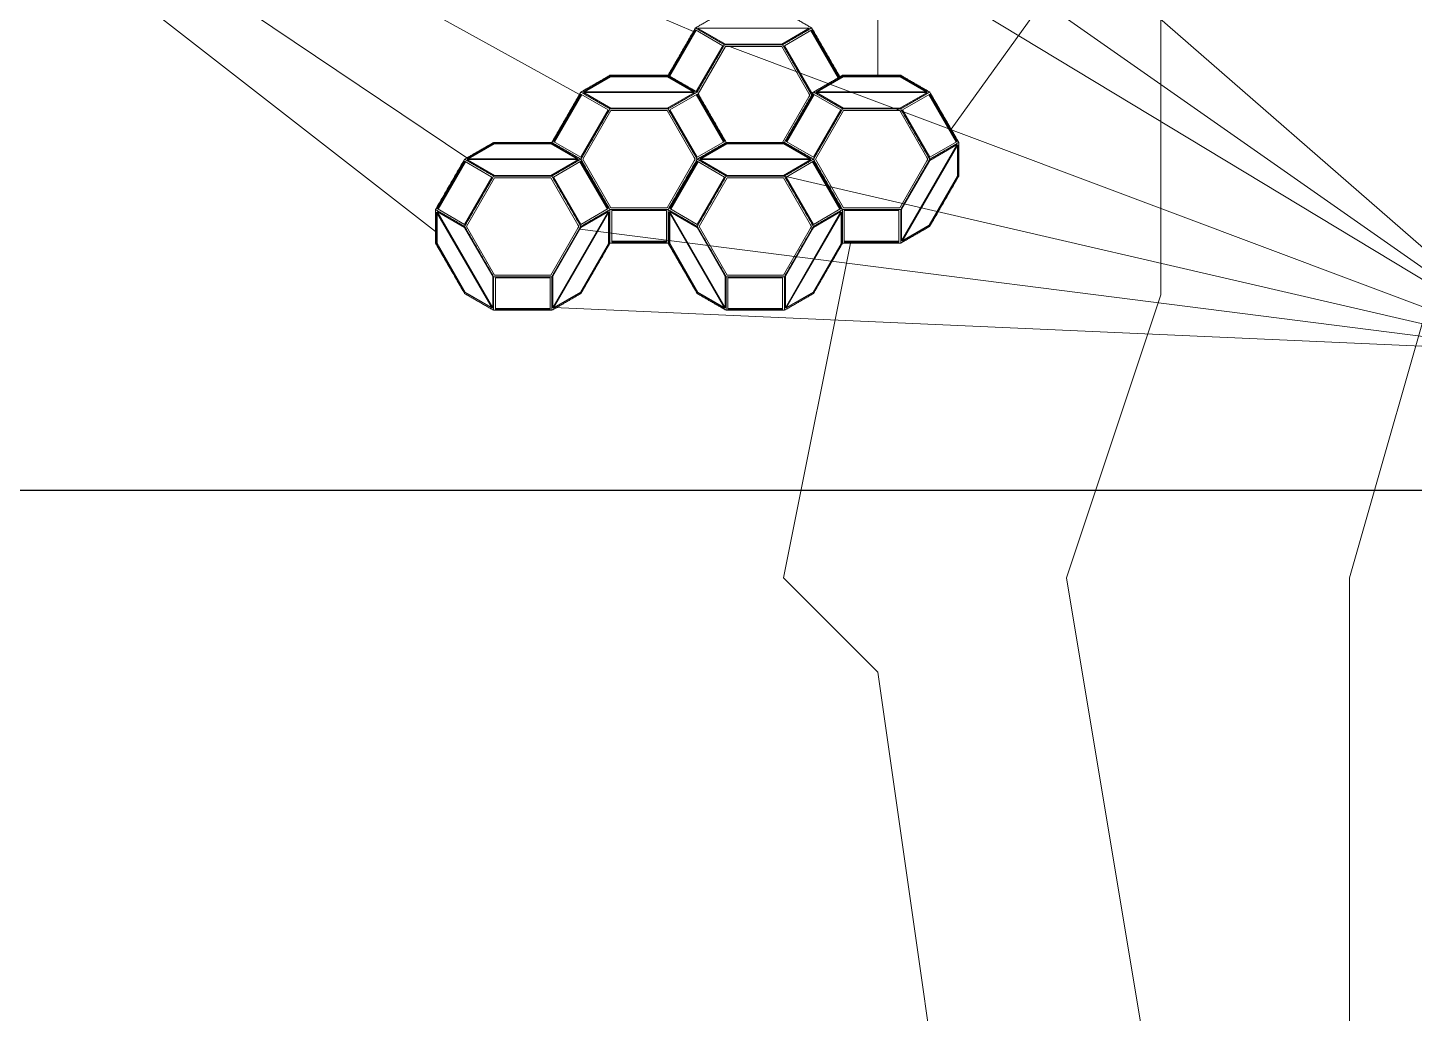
# Model space of a CAD drawing. Header units: millimetres. Extents: x 551 to 27551, y 6116 to 15116.
# Drawn here: x 6574.5 to 6924.9, y 13483.7 to 13732.7 of the extents above; entities that cross this region are included whole.
import ezdxf

# ---------------------------------------------------------------- set-up
doc = ezdxf.new("R2010")
doc.units = ezdxf.units.MM
for name, color, linetype, lineweight in [('1ST', 51, 'Continuous', 18), ('3RD', 140, 'Continuous', 13), ('4TH DETAILS', 125, 'Continuous', 9)]:
    doc.layers.add(name, color=color, linetype=linetype, lineweight=lineweight)
doc.layers.add('LAYOUT', color=83, linetype='Continuous', plot=False)

msp = doc.modelspace()

# ---------------------------------------------------------------- linework, layer by layer
at = {"layer": '1ST', "color": 244, "lineweight": 30, "true_color": 0x991b1e}
msp.add_circle((6531.7, 13769.252), 529.701, dxfattribs=at)
at = {"layer": '3RD'}
for p, q in [((6807.883, 13707.048), (6913.669, 13854.407)), ((6957.181, 13650.894), (6735.88, 13843.892)), ((6567.525, 13779.108), (6685.437, 13699.806)), ((6772.622, 13780.252), (6957.181, 13650.894)), ((6657.781, 13768.018), (6742.715, 13731.775)), ((6574.213, 13761.621), (6677.529, 13681.222)), ((6635.813, 13759.039), (6713.892, 13715.798)), ((6736.537, 13720.569), (6743.228, 13732.159)), ((6743.443, 13732.035), (6736.752, 13720.445)), ((6743.228, 13732.159), (6750.14, 13728.168)), ((6743.961, 13732.522), (6743.869, 13732.575)), ((6771.981, 13732.575), (6743.869, 13732.575)), ((6750.821, 13728.561), (6743.961, 13732.522)), ((6771.981, 13732.575), (6765.029, 13728.561)), ((6765.704, 13728.164), (6772.615, 13732.155)), ((6779.31, 13720.063), (6772.4, 13732.031)), ((6772.615, 13732.155), (6772.622, 13732.143)), ((6772.622, 13732.143), (6779.525, 13720.187)), ((6750.14, 13728.168), (6743.449, 13716.578)), ((6743.909, 13716.025), (6750.821, 13727.997)), ((6764.54, 13728.561), (6750.821, 13728.561)), ((6750.821, 13727.997), (6751.31, 13727.997)), ((6751.31, 13727.997), (6765.029, 13727.997)), ((6751.799, 13727.997), (6957.181, 13650.894)), ((6765.029, 13728.561), (6764.54, 13728.561)), ((6765.029, 13727.997), (6771.889, 13716.116)), ((6772.615, 13716.193), (6765.704, 13728.164)), ((6714.923, 13716.548), (6721.864, 13720.555)), ((6721.864, 13720.343), (6715.29, 13716.548)), ((6721.864, 13720.343), (6721.864, 13720.555)), ((6721.864, 13720.555), (6722.352, 13720.555)), ((6736.072, 13720.343), (6721.864, 13720.343)), ((6722.352, 13720.555), (6736.072, 13720.555)), ((6736.072, 13720.343), (6736.072, 13720.555)), ((6736.072, 13720.555), (6742.932, 13716.595)), ((6742.646, 13716.548), (6736.072, 13720.343)), ((6773.71, 13716.548), (6780.651, 13720.555)), ((6780.651, 13720.343), (6774.078, 13716.548)), ((6780.651, 13720.343), (6780.651, 13720.555)), ((6780.651, 13720.555), (6781.14, 13720.555)), ((6794.86, 13720.343), (6780.651, 13720.343)), ((6781.14, 13720.555), (6794.86, 13720.555)), ((6794.86, 13720.343), (6794.86, 13720.555)), ((6794.86, 13720.555), (6801.719, 13716.595)), ((6801.433, 13716.548), (6794.86, 13720.343)), ((6707.359, 13703.978), (6714.271, 13715.949)), ((6714.486, 13715.825), (6707.574, 13703.853)), ((6714.271, 13715.949), (6721.183, 13711.959)), ((6715.004, 13716.312), (6714.912, 13716.366)), ((6743.024, 13716.366), (6714.912, 13716.366)), ((6714.923, 13716.548), (6743.013, 13716.548)), ((6721.864, 13712.352), (6715.004, 13716.312)), ((6743.024, 13716.366), (6736.072, 13712.352)), ((6736.746, 13711.955), (6743.658, 13715.946)), ((6742.932, 13716.595), (6743.013, 13716.548)), ((6750.355, 13703.85), (6743.443, 13715.821)), ((6743.658, 13715.946), (6743.665, 13715.934)), ((6743.665, 13715.934), (6750.57, 13703.974)), ((6771.889, 13715.269), (6765.224, 13703.724)), ((6766.147, 13703.978), (6773.059, 13715.949)), ((6773.274, 13715.825), (6766.362, 13703.853)), ((6771.889, 13716.116), (6772.133, 13715.692)), ((6772.133, 13715.692), (6771.889, 13715.269)), ((6772.622, 13716.197), (6772.615, 13716.193)), ((6773.054, 13716.446), (6772.622, 13716.197)), ((6773.059, 13715.949), (6779.97, 13711.959)), ((6773.792, 13716.312), (6773.699, 13716.366)), ((6801.812, 13716.366), (6773.699, 13716.366)), ((6773.71, 13716.548), (6801.801, 13716.548)), ((6780.651, 13712.352), (6773.792, 13716.312)), ((6801.812, 13716.366), (6794.86, 13712.352)), ((6795.534, 13711.955), (6802.446, 13715.946)), ((6801.719, 13716.595), (6801.801, 13716.548)), ((6809.143, 13703.85), (6802.231, 13715.821)), ((6802.446, 13715.946), (6802.453, 13715.934)), ((6802.453, 13715.934), (6809.358, 13703.974)), ((6721.183, 13711.959), (6714.271, 13699.987)), ((6714.76, 13699.483), (6721.864, 13711.788)), ((6735.583, 13712.352), (6721.864, 13712.352)), ((6721.864, 13711.788), (6722.353, 13711.788)), ((6722.353, 13711.788), (6736.072, 13711.788)), ((6736.072, 13712.352), (6735.583, 13712.352)), ((6736.072, 13711.788), (6742.932, 13699.906)), ((6743.658, 13699.983), (6736.746, 13711.955)), ((6779.97, 13711.959), (6773.059, 13699.987)), ((6773.547, 13699.483), (6780.652, 13711.788)), ((6794.371, 13712.352), (6780.651, 13712.352)), ((6780.652, 13711.788), (6781.14, 13711.788)), ((6781.14, 13711.788), (6794.86, 13711.788)), ((6794.86, 13712.352), (6794.371, 13712.352)), ((6794.86, 13711.788), (6801.719, 13699.906)), ((6802.446, 13699.983), (6795.534, 13711.955)), ((6685.529, 13699.577), (6692.47, 13703.585)), ((6692.47, 13703.372), (6685.896, 13699.577)), ((6692.47, 13703.372), (6692.47, 13703.585)), ((6692.47, 13703.585), (6692.959, 13703.585)), ((6706.678, 13703.372), (6692.47, 13703.372)), ((6692.959, 13703.585), (6706.678, 13703.585)), ((6706.678, 13703.372), (6706.678, 13703.585)), ((6706.678, 13703.585), (6713.538, 13699.624)), ((6713.252, 13699.577), (6706.678, 13703.372)), ((6714.271, 13699.987), (6707.359, 13703.978)), ((6750.57, 13703.974), (6743.665, 13699.987)), ((6744.316, 13699.577), (6751.258, 13703.585)), ((6751.258, 13703.372), (6744.684, 13699.577)), ((6751.258, 13703.372), (6751.258, 13703.585)), ((6751.258, 13703.585), (6751.746, 13703.585)), ((6765.466, 13703.372), (6751.258, 13703.372)), ((6751.746, 13703.585), (6765.466, 13703.585)), ((6765.466, 13703.372), (6765.466, 13703.585)), ((6765.466, 13703.585), (6772.326, 13699.624)), ((6772.04, 13699.577), (6765.466, 13703.372)), ((6773.059, 13699.987), (6766.147, 13703.978)), ((6795.348, 13678.867), (6809.406, 13703.215)), ((6809.358, 13703.974), (6802.453, 13699.987)), ((6802.453, 13699.201), (6809.406, 13703.215)), ((6742.932, 13699.906), (6743.176, 13699.483)), ((6743.665, 13699.987), (6743.658, 13699.983)), ((6809.557, 13703.114), (6795.511, 13678.787)), ((6801.719, 13699.906), (6801.964, 13699.483)), ((6802.453, 13699.987), (6802.446, 13699.983)), ((6809.446, 13695.163), (6809.446, 13702.923)), ((6809.557, 13703.114), (6809.557, 13703.02)), ((6809.557, 13703.02), (6809.557, 13695.099)), ((6677.965, 13687.007), (6684.877, 13698.979)), ((6685.092, 13698.855), (6678.18, 13686.883)), ((6684.877, 13698.979), (6691.789, 13694.988)), ((6685.61, 13699.342), (6685.518, 13699.395)), ((6713.63, 13699.395), (6685.518, 13699.395)), ((6685.529, 13699.577), (6713.619, 13699.577)), ((6692.47, 13695.381), (6685.61, 13699.342)), ((6713.63, 13699.395), (6706.678, 13695.381)), ((6707.352, 13694.984), (6714.264, 13698.975)), ((6713.538, 13699.624), (6713.619, 13699.577)), ((6720.961, 13686.879), (6714.049, 13698.851)), ((6714.264, 13698.975), (6714.271, 13698.963)), ((6714.271, 13698.963), (6721.176, 13687.003)), ((6721.864, 13687.178), (6714.76, 13699.483)), ((6742.932, 13699.06), (6736.072, 13687.178)), ((6736.753, 13687.007), (6743.665, 13698.979)), ((6743.88, 13698.855), (6736.968, 13686.883)), ((6743.176, 13699.483), (6742.932, 13699.06)), ((6743.665, 13698.979), (6750.577, 13694.988)), ((6744.398, 13699.342), (6744.305, 13699.395)), ((6772.418, 13699.395), (6744.305, 13699.395)), ((6744.316, 13699.577), (6772.407, 13699.577)), ((6751.258, 13695.381), (6744.398, 13699.342)), ((6772.418, 13699.395), (6765.466, 13695.381)), ((6766.14, 13694.984), (6773.052, 13698.975)), ((6772.326, 13699.624), (6772.407, 13699.577)), ((6779.749, 13686.879), (6772.837, 13698.851)), ((6773.052, 13698.975), (6773.059, 13698.963)), ((6773.059, 13698.963), (6779.964, 13687.003)), ((6780.652, 13687.178), (6773.547, 13699.483)), ((6801.719, 13699.06), (6794.86, 13687.178)), ((6795.348, 13686.896), (6802.208, 13698.778)), ((6801.964, 13699.483), (6801.719, 13699.06)), ((6802.208, 13698.778), (6802.453, 13699.201)), ((6691.789, 13694.988), (6684.877, 13683.017)), ((6685.366, 13682.512), (6692.47, 13694.817)), ((6706.189, 13695.381), (6692.47, 13695.381)), ((6692.47, 13694.817), (6692.959, 13694.817)), ((6692.959, 13694.817), (6706.678, 13694.817)), ((6706.678, 13695.381), (6706.189, 13695.381)), ((6706.678, 13694.817), (6713.538, 13682.936)), ((6714.264, 13683.013), (6707.352, 13694.984)), ((6750.577, 13694.988), (6743.665, 13683.017)), ((6744.154, 13682.512), (6751.258, 13694.817)), ((6764.977, 13695.381), (6751.258, 13695.381)), ((6751.258, 13694.817), (6751.746, 13694.817)), ((6751.746, 13694.817), (6765.466, 13694.817)), ((6765.466, 13695.381), (6764.977, 13695.381)), ((6765.466, 13694.817), (6772.325, 13682.936)), ((6765.71, 13695.24), (6957.181, 13650.894)), ((6773.052, 13683.013), (6766.14, 13694.984)), ((6802.342, 13682.858), (6809.446, 13695.163)), ((6809.557, 13695.099), (6802.697, 13683.218)), ((6809.446, 13695.163), (6809.557, 13695.099)), ((6677.773, 13678.129), (6677.773, 13686.144)), ((6691.818, 13661.817), (6677.773, 13686.144)), ((6677.917, 13686.249), (6678.017, 13686.191)), ((6677.917, 13686.249), (6691.981, 13661.889)), ((6677.957, 13678.235), (6677.957, 13685.825)), ((6684.877, 13683.017), (6677.965, 13687.007)), ((6678.017, 13686.191), (6684.877, 13682.23)), ((6707.167, 13661.897), (6721.224, 13686.245)), ((6721.375, 13686.144), (6707.33, 13661.817)), ((6721.176, 13687.003), (6714.271, 13683.017)), ((6714.271, 13682.23), (6721.224, 13686.245)), ((6721.265, 13678.192), (6721.265, 13685.953)), ((6721.375, 13686.144), (6721.375, 13686.05)), ((6721.375, 13686.05), (6721.375, 13678.129)), ((6722.353, 13687.178), (6721.864, 13687.178)), ((6722.056, 13686.503), (6735.88, 13686.503)), ((6722.056, 13678.522), (6722.056, 13686.503)), ((6736.072, 13687.178), (6722.353, 13687.178)), ((6735.88, 13686.503), (6735.88, 13678.522)), ((6736.561, 13678.129), (6736.561, 13686.144)), ((6750.606, 13661.817), (6736.561, 13686.144)), ((6736.705, 13686.249), (6736.805, 13686.191)), ((6736.705, 13686.249), (6750.769, 13661.889)), ((6736.744, 13678.235), (6736.744, 13685.825)), ((6743.665, 13683.017), (6736.753, 13687.007)), ((6736.805, 13686.191), (6743.665, 13682.23)), ((6765.955, 13661.897), (6780.012, 13686.245)), ((6780.163, 13686.144), (6766.117, 13661.817)), ((6779.964, 13687.003), (6773.059, 13683.017)), ((6773.059, 13682.23), (6780.012, 13686.245)), ((6780.053, 13678.192), (6780.053, 13685.953)), ((6780.163, 13686.144), (6780.163, 13686.05)), ((6780.163, 13686.05), (6780.163, 13678.129)), ((6781.14, 13687.178), (6780.652, 13687.178)), ((6780.844, 13686.503), (6794.667, 13686.503)), ((6780.844, 13678.522), (6780.844, 13686.503)), ((6794.86, 13687.178), (6781.14, 13687.178)), ((6794.667, 13686.503), (6794.667, 13678.522)), ((6795.348, 13678.975), (6795.348, 13686.896)), ((6684.877, 13682.23), (6691.737, 13670.349)), ((6692.47, 13670.208), (6685.366, 13682.512)), ((6713.538, 13682.936), (6713.782, 13682.512)), ((6713.782, 13682.512), (6713.538, 13682.089)), ((6714.027, 13681.807), (6714.271, 13682.23)), ((6714.271, 13683.017), (6714.264, 13683.013)), ((6743.665, 13682.23), (6750.525, 13670.349)), ((6751.258, 13670.208), (6744.154, 13682.512)), ((6772.325, 13682.936), (6772.57, 13682.512)), ((6772.57, 13682.512), (6772.325, 13682.089)), ((6772.814, 13681.807), (6773.059, 13682.23)), ((6773.059, 13683.017), (6773.052, 13683.013)), ((6802.453, 13682.795), (6795.511, 13678.787)), ((6795.622, 13678.978), (6802.342, 13682.858)), ((6802.342, 13682.858), (6802.453, 13682.795)), ((6802.697, 13683.218), (6802.453, 13682.795)), ((6713.538, 13682.089), (6706.678, 13670.208)), ((6707.167, 13669.926), (6714.027, 13681.807)), ((6714.027, 13681.807), (6957.181, 13650.894)), ((6722.056, 13678.77), (6735.88, 13678.77)), ((6772.325, 13682.089), (6765.466, 13670.208)), ((6765.955, 13669.926), (6772.814, 13681.807)), ((6780.844, 13678.77), (6794.667, 13678.77)), ((6795.348, 13678.867), (6795.348, 13678.975)), ((6677.957, 13678.235), (6677.773, 13678.129)), ((6684.877, 13665.824), (6677.773, 13678.129)), ((6685.061, 13665.93), (6677.957, 13678.235)), ((6714.161, 13665.888), (6721.265, 13678.192)), ((6721.375, 13678.129), (6714.515, 13666.247)), ((6721.265, 13678.192), (6721.375, 13678.129)), ((6735.88, 13678.522), (6722.056, 13678.522)), ((6736.744, 13678.235), (6736.561, 13678.129)), ((6743.665, 13665.824), (6736.561, 13678.129)), ((6743.848, 13665.93), (6736.744, 13678.235)), ((6772.948, 13665.888), (6780.053, 13678.192)), ((6780.163, 13678.129), (6773.303, 13666.247)), ((6780.053, 13678.192), (6780.163, 13678.129)), ((6794.667, 13678.522), (6780.844, 13678.522)), ((6691.737, 13670.349), (6691.981, 13669.926)), ((6691.981, 13669.926), (6691.981, 13669.643)), ((6691.981, 13669.643), (6691.981, 13661.889)), ((6692.959, 13670.208), (6692.47, 13670.208)), ((6692.662, 13669.532), (6706.486, 13669.532)), ((6692.662, 13661.551), (6692.662, 13669.532)), ((6706.678, 13670.208), (6692.959, 13670.208)), ((6706.486, 13669.532), (6706.486, 13661.551)), ((6707.167, 13662.005), (6707.167, 13669.926)), ((6750.525, 13670.349), (6750.769, 13669.926)), ((6750.769, 13669.926), (6750.769, 13669.643)), ((6750.769, 13669.643), (6750.769, 13661.889)), ((6751.746, 13670.208), (6751.258, 13670.208)), ((6751.45, 13669.532), (6765.274, 13669.532)), ((6751.45, 13661.551), (6751.45, 13669.532)), ((6765.466, 13670.208), (6751.746, 13670.208)), ((6765.274, 13669.532), (6765.274, 13661.551)), ((6765.955, 13662.005), (6765.955, 13669.926)), ((6685.061, 13665.93), (6684.877, 13665.824)), ((6685.121, 13665.683), (6684.877, 13665.824)), ((6691.635, 13662.135), (6685.061, 13665.93)), ((6691.818, 13661.817), (6685.121, 13665.683)), ((6714.271, 13665.824), (6707.33, 13661.817)), ((6707.44, 13662.007), (6714.161, 13665.888)), ((6714.161, 13665.888), (6714.271, 13665.824)), ((6714.515, 13666.247), (6714.271, 13665.824)), ((6743.848, 13665.93), (6743.665, 13665.824)), ((6743.909, 13665.683), (6743.665, 13665.824)), ((6750.422, 13662.135), (6743.848, 13665.93)), ((6750.606, 13661.817), (6743.909, 13665.683)), ((6773.059, 13665.824), (6766.117, 13661.817)), ((6766.228, 13662.007), (6772.948, 13665.888)), ((6772.948, 13665.888), (6773.059, 13665.824)), ((6773.303, 13666.247), (6773.059, 13665.824)), ((6692.662, 13661.8), (6706.486, 13661.8)), ((6706.486, 13661.551), (6692.662, 13661.551)), ((6707.167, 13661.897), (6707.167, 13662.005)), ((6707.44, 13662.007), (6957.181, 13650.894)), ((6751.45, 13661.8), (6765.274, 13661.8)), ((6765.274, 13661.551), (6751.45, 13661.551)), ((6765.955, 13661.897), (6765.955, 13662.005))]:
    msp.add_line(p, q, dxfattribs=at)
msp.add_lwpolyline([(6735.88, 13784.495), (6957.181, 13650.894)], dxfattribs=at)
for points in [[(6743.228, 13732.663), (6750.577, 13736.906)], [(6765.274, 13736.906), (6772.622, 13732.663)], [(6736.318, 13720.695), (6743.228, 13732.663)], [(6750.577, 13728.42), (6743.228, 13732.663)], [(6765.274, 13728.42), (6772.622, 13732.663)], [(6779.75, 13720.317), (6772.622, 13732.663)], [(6743.665, 13716.449), (6750.577, 13728.42)], [(6750.577, 13728.42), (6765.274, 13728.42)], [(6772.622, 13715.692), (6765.274, 13728.42)], [(6714.271, 13716.454), (6721.619, 13720.696)], [(6736.316, 13720.696), (6721.619, 13720.696)], [(6736.316, 13720.696), (6743.665, 13716.454)], [(6773.059, 13716.454), (6780.407, 13720.696)], [(6795.104, 13720.696), (6780.407, 13720.696)], [(6795.104, 13720.696), (6802.453, 13716.454)], [(6706.922, 13703.726), (6714.271, 13716.454)], [(6721.619, 13712.211), (6714.271, 13716.454)], [(6736.316, 13712.211), (6743.665, 13716.454)], [(6751.013, 13703.726), (6743.911, 13716.028)], [(6765.712, 13703.724), (6772.622, 13715.692)], [(6772.622, 13715.697), (6773.059, 13716.454)], [(6780.407, 13712.211), (6773.059, 13716.454)], [(6795.104, 13712.211), (6802.453, 13716.454)], [(6809.801, 13703.726), (6802.453, 13716.454)], [(6714.271, 13699.483), (6721.619, 13712.211)], [(6721.619, 13712.211), (6736.316, 13712.211)], [(6743.665, 13699.483), (6736.316, 13712.211)], [(6773.059, 13699.483), (6780.407, 13712.211)], [(6780.407, 13712.211), (6795.104, 13712.211)], [(6802.453, 13699.483), (6795.104, 13712.211)], [(6684.877, 13699.483), (6692.225, 13703.726)], [(6706.922, 13703.726), (6692.225, 13703.726)], [(6714.271, 13699.483), (6706.922, 13703.726)], [(6706.922, 13703.726), (6714.271, 13699.483)], [(6743.665, 13699.483), (6751.013, 13703.726)], [(6743.665, 13699.483), (6751.013, 13703.726)], [(6765.712, 13703.724), (6751.013, 13703.726)], [(6773.059, 13699.483), (6765.712, 13703.724)], [(6765.712, 13703.724), (6773.059, 13699.483)], [(6802.453, 13699.483), (6809.801, 13703.726)], [(6809.801, 13695.24), (6809.801, 13703.726)], [(6677.529, 13686.755), (6684.877, 13699.483)], [(6692.225, 13695.24), (6684.877, 13699.483)], [(6706.922, 13695.24), (6714.271, 13699.483)], [(6721.619, 13686.755), (6714.271, 13699.483)], [(6721.619, 13686.755), (6714.271, 13699.483)], [(6736.316, 13686.755), (6743.665, 13699.483)], [(6736.316, 13686.755), (6743.665, 13699.483)], [(6751.013, 13695.24), (6743.665, 13699.483)], [(6765.71, 13695.24), (6773.059, 13699.483)], [(6780.407, 13686.755), (6773.059, 13699.483)], [(6780.407, 13686.755), (6773.059, 13699.483)], [(6795.104, 13686.755), (6802.453, 13699.483)], [(6684.877, 13682.512), (6692.225, 13695.24)], [(6692.225, 13695.24), (6706.922, 13695.24)], [(6714.271, 13682.512), (6706.922, 13695.24)], [(6743.665, 13682.512), (6751.013, 13695.24)], [(6751.013, 13695.24), (6765.71, 13695.24)], [(6773.059, 13682.512), (6765.71, 13695.24)], [(6809.801, 13695.24), (6802.453, 13682.512)], [(6677.529, 13678.27), (6677.529, 13686.755)], [(6684.877, 13682.512), (6677.529, 13686.755)], [(6714.271, 13682.512), (6721.619, 13686.755)], [(6721.619, 13686.755), (6736.316, 13686.755)], [(6721.619, 13686.755), (6721.619, 13678.27)], [(6721.619, 13678.27), (6721.619, 13686.755)], [(6736.316, 13678.27), (6736.316, 13686.755)], [(6743.665, 13682.512), (6736.316, 13686.755)], [(6736.316, 13686.755), (6736.316, 13678.27)], [(6773.059, 13682.512), (6780.407, 13686.755)], [(6780.407, 13686.755), (6795.104, 13686.755)], [(6780.407, 13686.755), (6780.407, 13678.27)], [(6780.407, 13678.27), (6780.407, 13686.755)], [(6795.104, 13686.755), (6795.104, 13678.27)], [(6692.225, 13669.785), (6684.877, 13682.512)], [(6706.922, 13669.785), (6714.271, 13682.512)], [(6751.013, 13669.785), (6743.665, 13682.512)], [(6765.71, 13669.785), (6773.059, 13682.512)], [(6795.104, 13678.27), (6802.453, 13682.512)], [(6677.529, 13678.27), (6684.877, 13665.542)], [(6721.619, 13678.27), (6714.271, 13665.542)], [(6721.619, 13678.27), (6736.316, 13678.27)], [(6736.316, 13678.27), (6743.665, 13665.542)], [(6780.407, 13678.27), (6773.059, 13665.542)], [(6780.407, 13678.27), (6795.104, 13678.27)], [(6692.225, 13669.785), (6706.922, 13669.785)], [(6692.225, 13669.785), (6692.225, 13661.299)], [(6706.922, 13669.785), (6706.922, 13661.299)], [(6751.013, 13669.785), (6765.71, 13669.785)], [(6751.013, 13669.785), (6751.013, 13661.299)], [(6765.71, 13669.785), (6765.71, 13661.299)], [(6684.877, 13665.542), (6692.225, 13661.299)], [(6706.922, 13661.299), (6714.271, 13665.542)], [(6743.665, 13665.542), (6751.013, 13661.299)], [(6765.71, 13661.299), (6773.059, 13665.542)], [(6692.225, 13661.299), (6706.922, 13661.299)], [(6751.013, 13661.299), (6765.71, 13661.299)]]:
    msp.add_open_spline(points, degree=1, dxfattribs=at)
at = {"layer": '4TH DETAILS'}
for points in [[(6264.76, 13426.765), (6217.069, 13593.683), (6217.069, 13712.91), (6145.533, 13832.136), (6145.533, 13999.054), (6169.379, 14046.745), (6336.296, 14118.281), (6383.987, 14118.281), (6550.904, 14142.126), (6622.441, 14118.281), (6789.358, 14046.745), (6813.203, 14046.745), (6932.43, 13951.363), (6956.276, 13832.136), (6956.276, 13760.6), (6908.585, 13593.683), (6908.585, 13498.301), (6908.585, 13379.075)], [(6336.296, 13450.611), (6288.606, 13593.683), (6264.76, 13760.6), (6240.915, 13832.136), (6240.915, 13903.672), (6288.606, 14046.745), (6336.296, 14070.59), (6550.904, 14094.435), (6598.595, 14070.59), (6670.131, 14046.745), (6789.358, 13951.363), (6860.894, 13903.672), (6860.894, 13832.136), (6860.894, 13665.219), (6837.049, 13593.683), (6860.894, 13450.611)], [(6789.358, 13720.696), (6789.358, 13832.136), (6693.977, 13927.518), (6550.904, 14022.899), (6407.832, 13975.209), (6377.648, 13884.657)], [(6860.894, 12854.477), (6860.894, 12926.013), (6837.049, 13092.93), (6837.049, 13140.621), (6837.049, 13212.157), (6813.203, 13379.075), (6813.203, 13402.92), (6789.358, 13569.837), (6765.513, 13593.683), (6782.43, 13678.27)]]:
    msp.add_lwpolyline(points, dxfattribs=at)
at = {"layer": 'LAYOUT'}
msp.add_lwpolyline([(550.723, 13615.853), (9550.723, 13615.853)], dxfattribs=at)

doc.saveas('drawing.dxf')
